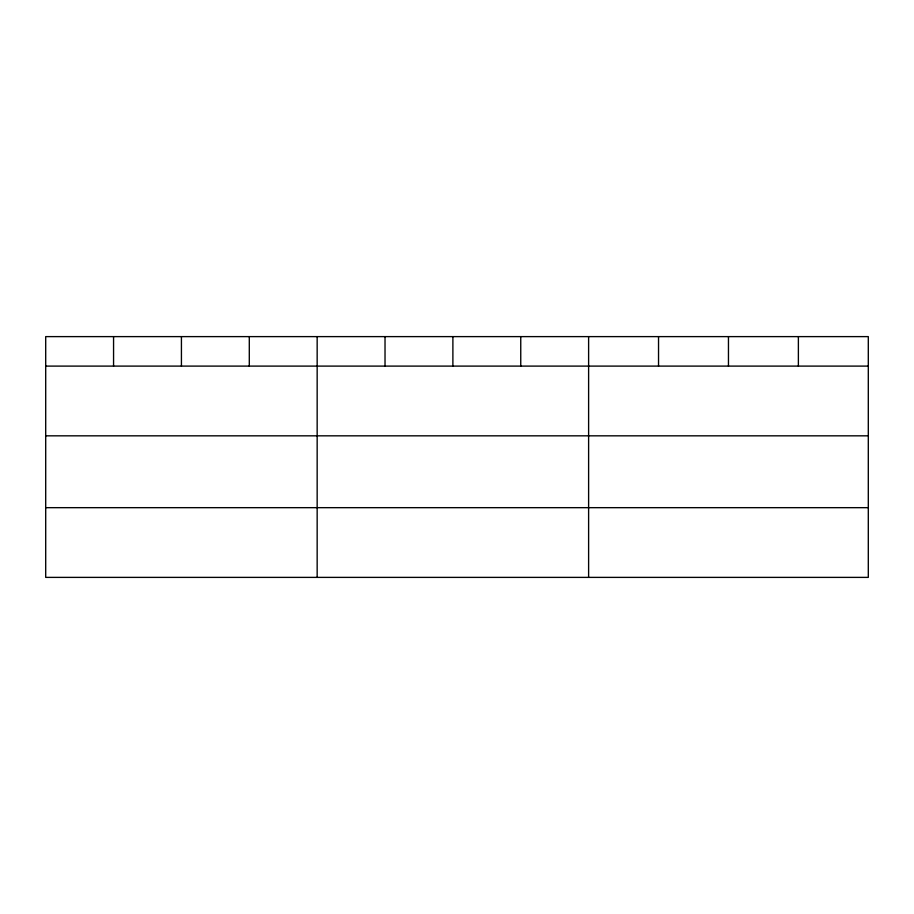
<?xml version="1.0" encoding="UTF-8"?>
<svg xmlns="http://www.w3.org/2000/svg" width="914" height="914" viewBox="0 0 914 914"><rect width="100%" height="100%" fill="white"/><g stroke="black" fill="none" stroke-linecap="round" stroke-linejoin="round"><path stroke-width="1.37" d="M868.3 435.829L868.3 336.615L45.7 336.615L45.7 577.385L868.3 577.385L868.3 435.829L45.7 435.829M45.7 366.103L868.3 366.103M45.7 507.67L868.3 507.67M798.379 336.615L798.379 366.103M728.458 336.615L728.458 366.103M658.537 336.615L658.537 366.103M588.616 336.615L588.616 577.385M520.752 336.615L520.752 366.103M452.887 336.615L452.887 366.103M385.023 336.615L385.023 366.103M317.158 336.615L317.158 577.385M249.293 336.615L249.293 366.103M181.429 336.615L181.429 366.103M113.565 336.615L113.565 366.103"/></g></svg>
